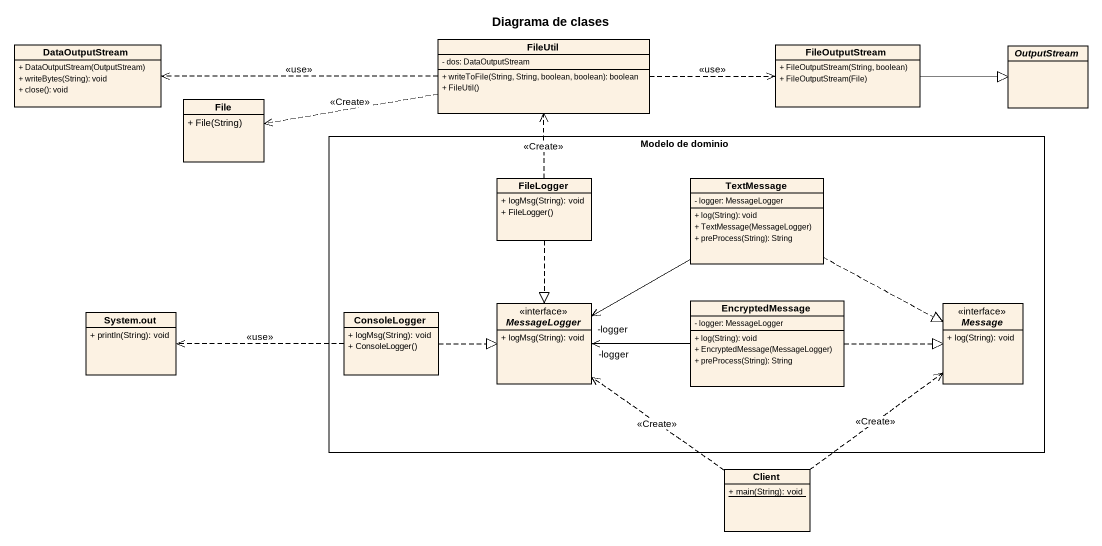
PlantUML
@startuml
title Diagrama de clases
hide circle
hide empty members
skinparam classAttributeIconSize 0
class FileUtil {
  - dos: DataOutputStream
  + writeToFile(String, String, boolean, boolean): boolean
  + FileUtil()
}
class DataOutputStream {
  + DataOutputStream(OutputStream)
  + writeBytes(String): void
  + close(): void
}
class FileOutputStream {
  + FileOutputStream(String, boolean)
  + FileOutputStream(File)
}
abstract class OutputStream
class "File" as File_ {
  + File(String)
}
rectangle "Modelo de dominio" as Modelo_de_dominio {
  class FileLogger {
    + logMsg(String): void
    + FileLogger()
  }
  class TextMessage {
    - logger: MessageLogger
    + log(String): void
    + TextMessage(MessageLogger)
    + preProcess(String): String
  }
  class ConsoleLogger {
    + logMsg(String): void
    + ConsoleLogger()
  }
  interface MessageLogger {
    + logMsg(String): void
  }
  class EncryptedMessage {
    - logger: MessageLogger
    + log(String): void
    + EncryptedMessage(MessageLogger)
    + preProcess(String): String
  }
  interface Message {
    + log(String): void
  }
}
class "System.out" as System_out {
  + println(String): void
}
class Client {
  {static} + main(String): void
}
FileUtil .left.> DataOutputStream : <<use>>
FileUtil .right.> FileOutputStream : <<use>>
FileUtil .left.> File_ : <<Create>>
FileOutputStream -right-|> OutputStream
FileLogger .up.> FileUtil : <<Create>>
FileLogger ..|> MessageLogger
TextMessage -left-> "-logger" MessageLogger
TextMessage .right.|> Message
ConsoleLogger .left.> System_out : <<use>>
ConsoleLogger .right.|> MessageLogger
EncryptedMessage -left-> "-logger" MessageLogger
EncryptedMessage .right.|> Message
Client .up.> MessageLogger : <<Create>>
Client .up.> Message : <<Create>>
@enduml
